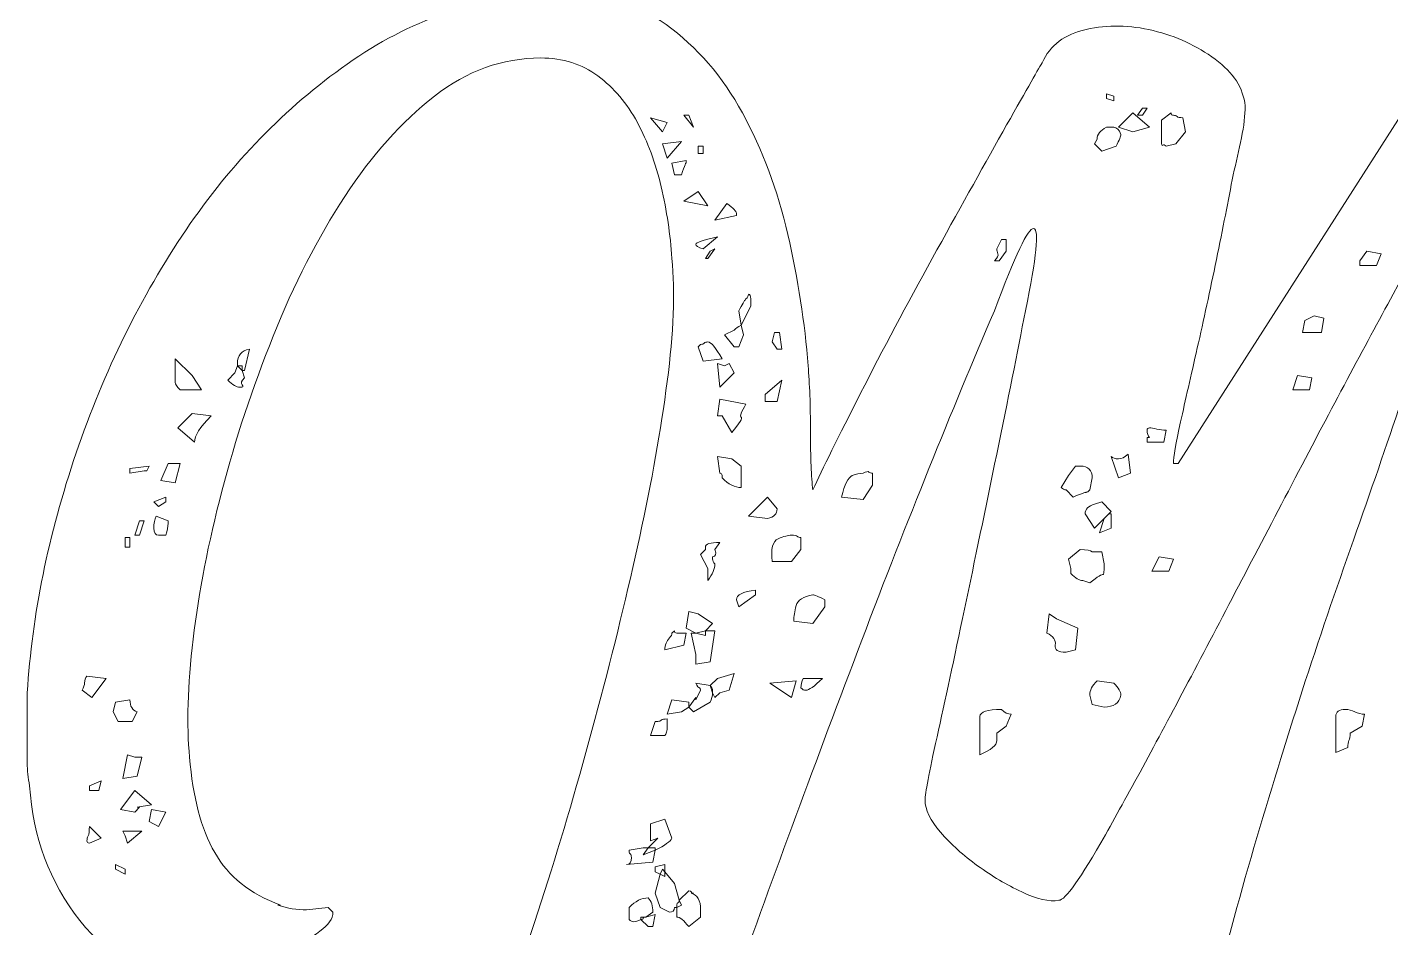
# Model space of a CAD drawing. Header units: inches. Extents: x 149 to 932, y -899 to -180.
# Drawn here: x 148.5 to 361.3, y -728.9 to -588.3 of the extents above; entities that cross this region are included whole.
import ezdxf

# ---------------------------------------------------------------- set-up
doc = ezdxf.new("R2010")
doc.units = ezdxf.units.IN
doc.header["$MEASUREMENT"] = 0
doc.layers.add('Layer 1', color=7, linetype='Continuous')

# ---------------------------------------------------------------- blocks, each defined once
blk = doc.blocks.new('block 5')
at = {"layer": 'Layer 1', "lineweight": 0}
for points in [[(316.92, -598.65), (316.92, -599.4), (318.04, -599.77), (318.04, -599.03), (316.92, -598.65)], [(252.47, -603.87), (251.72, -602.01), (250.98, -602.01), (252.47, -603.87)], [(318.78, -603.87), (321.02, -604.61), (323.63, -603.87), (321.02, -601.63), (318.78, -603.87)], [(323.25, -600.89), (322.51, -600.89), (321.76, -602.01), (322.51, -602.01), (323.25, -600.89)], [(248.37, -603.12), (245.76, -602.38), (247.62, -604.61), (248.37, -603.12)], [(248.37, -608.71), (250.6, -606.11), (247.62, -606.48), (248.37, -608.71)], [(253.21, -607.97), (253.96, -607.97), (253.96, -606.85), (253.21, -606.85), (253.21, -607.97)], [(253.21, -613.93), (250.98, -615.42), (254.7, -616.16), (253.21, -613.93)], [(254.33, -624.36), (254.7, -624.36), (255.82, -622.87), (255.07, -623.24), (254.33, -624.36)], [(356.41, -625.48), (359.02, -625.48), (359.77, -623.62), (357.53, -623.24), (356.41, -624.73), (356.41, -625.48)], [(347.47, -635.91), (350.45, -635.91), (350.82, -633.67), (349.33, -633.3), (347.84, -634.05), (347.47, -635.91)], [(264.76, -637.4), (265.51, -638.52), (266.25, -638.52), (265.88, -635.91), (265.13, -635.91), (264.76, -637.4)], [(181.3, -641.13), (182.05, -641.87), (182.05, -641.13), (181.3, -641.13)], [(257.31, -641.13), (256.19, -640.75), (256.56, -644.48), (258.8, -642.24), (258.05, -640.75), (257.31, -641.13)], [(263.64, -646.72), (265.51, -646.72), (266.25, -643.36), (263.64, -645.6), (263.64, -646.72)], [(345.98, -644.85), (348.59, -644.85), (348.96, -642.99), (346.73, -642.62), (345.98, -644.85)], [(167.15, -657.52), (167.52, -656.77), (164.54, -657.15), (164.54, -657.89), (166.78, -657.52), (167.15, -657.52)], [(172.36, -656.4), (170.5, -656.4), (169.38, -659.01), (171.62, -659.38), (172.36, -656.4)], [(169.01, -663.11), (170.13, -662.36), (170.13, -661.62), (168.27, -662.36), (169.01, -663.11)], [(166.78, -665.34), (166.03, -665.34), (165.28, -667.58), (166.03, -667.58), (166.78, -665.34)], [(164.54, -667.95), (163.79, -667.95), (163.79, -669.44), (164.54, -669.44), (164.54, -667.95)], [(324, -673.17), (326.61, -673.17), (327.35, -671.3), (325.12, -670.93), (324, -673.17)], [(253.21, -679.87), (251.72, -679.5), (251.35, -682.11), (252.84, -682.85), (252.09, -682.85), (252.84, -686.21), (252.84, -687.7), (255.07, -687.33), (255.82, -682.48), (254.33, -682.48), (255.45, -681.36), (253.21, -679.87)], [(254.33, -683.23), (254.33, -682.48), (252.84, -682.85), (254.33, -683.23)], [(264.39, -690.68), (267.74, -692.91), (268.49, -690.3), (264.39, -690.68)], [(165.28, -702.23), (164.17, -701.86), (163.42, -705.58), (165.66, -705.21), (166.4, -702.23), (165.28, -702.23)], [(160.07, -705.95), (158.21, -706.7), (158.21, -707.44), (159.7, -707.44), (160.07, -705.95)], [(166.03, -710.05), (165.66, -710.05), (167.89, -709.68), (165.28, -707.44), (163.05, -710.42), (165.28, -710.8), (166.03, -710.05)], [(169.01, -713.03), (170.13, -710.8), (167.89, -710.42), (167.52, -712.29), (169.01, -713.03)], [(163.79, -714.52), (164.17, -715.64), (166.4, -713.78), (163.42, -713.78), (163.79, -714.52)], [(246.5, -716.76), (246.5, -716.38), (245.39, -716.38), (244.64, -717.5), (246.5, -716.76)], [(162.3, -718.99), (162.3, -719.74), (163.79, -720.48), (163.79, -719.74), (162.3, -718.99)], [(247.25, -720.48), (248, -720.86), (248, -720.11), (247.62, -719.74), (247.25, -720.48)]]:
    blk.add_lwpolyline(points, dxfattribs=at)
for points, knots in [([(383.24, -661.62), (383.24, -661.62), (383.98, -663.11), (383.98, -663.11), (383.98, -663.11), (386.59, -663.48), (386.59, -663.48), (386.59, -663.48), (385.85, -665.34), (385.85, -665.34), (382.61, -674.04), (379.07, -684.34), (375.23, -696.27), (371.37, -708.19), (367.78, -720.73), (364.42, -733.9), (361.07, -747.06), (358.27, -760.22), (356.04, -773.39), (353.8, -786.55), (352.69, -798.48), (352.69, -809.15), (352.69, -815.86), (353.43, -822.19), (354.92, -828.15), (356.41, -834.12), (358.4, -839.33), (360.88, -843.8), (363.36, -848.27), (366.22, -851.81), (369.45, -854.42), (372.68, -857.03), (376.16, -858.33), (379.88, -858.33), (386.84, -858.33), (391.68, -852.87), (394.41, -841.94), (389.44, -841.94), (385.85, -841.25), (383.61, -839.89), (381.37, -838.52), (380.26, -836.85), (380.26, -834.86), (380.26, -832.12), (381.5, -830.76), (383.98, -830.76), (385.47, -830.76), (387.27, -830.89), (389.38, -831.14), (391.49, -831.38), (393.91, -831.51), (396.65, -831.51), (407.08, -831.26), (417.45, -830.33), (427.76, -828.71), (438.06, -827.1), (448.31, -825.55), (458.5, -824.06), (468.68, -822.57), (478.86, -821.26), (489.05, -820.14), (499.23, -819.03), (509.54, -818.59), (519.97, -818.84), (526.43, -819.09), (532.76, -819.9), (538.97, -821.26), (545.18, -822.62), (550.76, -824.68), (555.74, -827.41), (560.7, -830.14), (564.68, -833.49), (567.66, -837.47), (570.64, -841.44), (572.13, -846.16), (572.13, -851.63), (572.13, -854.11), (571.69, -856.71), (570.83, -859.45), (569.95, -862.18), (568.96, -864.72), (567.85, -867.09), (566.73, -869.45), (565.54, -871.43), (564.3, -873.05), (563.06, -874.66), (562.07, -875.47), (561.32, -875.47), (560.58, -875.47), (560.21, -875.1), (560.21, -874.35), (558.22, -867.89), (555.92, -862.49), (553.32, -858.15), (550.71, -853.8), (546.92, -850.32), (541.95, -847.72), (536.98, -845.11), (530.34, -843.18), (522.02, -841.94), (513.69, -840.7), (502.83, -839.83), (489.42, -839.33), (485.44, -839.33), (480.16, -839.45), (473.59, -839.71), (467, -839.95), (460.11, -840.26), (452.91, -840.64), (445.7, -841.01), (438.62, -841.38), (431.67, -841.75), (424.71, -842.13), (418.75, -842.31), (413.79, -842.31), (411.05, -842.31), (408.69, -842.31), (406.71, -842.31), (404.72, -842.31), (402.73, -842.19), (400.75, -841.94), (400.5, -853.36), (397.21, -861.37), (390.87, -865.97), (384.54, -870.56), (377.03, -872.86), (368.33, -872.86), (362.87, -872.86), (357.59, -871.56), (352.5, -868.95), (347.41, -866.34), (342.87, -862.55), (338.9, -857.59), (334.93, -852.62), (331.64, -846.65), (329.03, -839.71), (326.42, -832.75), (324.87, -824.92), (324.37, -816.23), (323.63, -801.09), (324.74, -785.07), (327.72, -768.17), (330.7, -751.28), (334.62, -734.52), (339.46, -717.88), (344.3, -701.24), (349.46, -685.22), (354.92, -669.81), (360.38, -654.42), (364.98, -640.63), (368.71, -628.46), (370.2, -623), (371.5, -618.53), (372.62, -615.05), (373.74, -611.57), (374.17, -609.64), (373.92, -609.27), (373.67, -608.9), (372.62, -610.27), (370.76, -613.37), (368.89, -616.48), (365.85, -622), (361.63, -629.95), (357.16, -638.15), (352.06, -647.71), (346.35, -658.64), (340.64, -669.57), (335.23, -679.87), (330.15, -689.56), (325.05, -699.25), (320.58, -707.51), (316.73, -714.34), (312.88, -721.17), (310.46, -724.58), (309.47, -724.58), (307.98, -724.83), (306.05, -724.39), (303.69, -723.28), (301.33, -722.16), (299.04, -720.8), (296.8, -719.18), (294.57, -717.57), (292.64, -715.83), (291.03, -713.96), (289.41, -712.1), (288.6, -710.42), (288.6, -708.93), (288.6, -707.94), (289.22, -704.65), (290.47, -699.06), (291.71, -693.47), (293.13, -686.83), (294.75, -679.13), (296.37, -671.43), (298.04, -663.36), (299.78, -654.91), (301.52, -646.47), (303.01, -639.02), (304.25, -632.56), (305.99, -624.12), (306.42, -619.83), (305.56, -619.7), (304.68, -619.58), (302.63, -623.87), (299.41, -632.56), (292.7, -648.2), (285.81, -665.34), (278.73, -683.97), (271.65, -702.6), (265.01, -720.61), (258.8, -737.99), (258.8, -737.99), (249.48, -764.07), (249.48, -764.07), (247.49, -769.04), (245.45, -774.76), (243.34, -781.21), (241.22, -787.67), (238.99, -793.69), (236.63, -799.28), (234.27, -804.87), (231.91, -809.65), (229.55, -813.62), (227.19, -817.6), (224.9, -819.71), (222.66, -819.96), (221.41, -819.96), (219.8, -819.52), (217.82, -818.65), (215.83, -817.78), (213.84, -816.42), (211.86, -814.56), (209.86, -812.69), (208.13, -810.52), (206.64, -808.04), (205.15, -805.56), (204.28, -802.82), (204.03, -799.84), (203.53, -795.12), (204.22, -789.84), (206.08, -784.01), (207.94, -778.17), (210.37, -772.03), (213.35, -765.56), (215.83, -760.35), (218.5, -753.89), (221.36, -746.19), (224.21, -738.49), (227, -730.3), (229.74, -721.6), (232.47, -712.91), (235.08, -703.9), (237.56, -694.59), (240.04, -685.28), (242.22, -676.33), (244.08, -667.76), (245.95, -659.19), (247.37, -651.13), (248.37, -643.55), (249.36, -635.97), (249.61, -629.58), (249.11, -624.36), (248.86, -620.63), (248.3, -616.91), (247.44, -613.18), (246.56, -609.46), (245.32, -606.11), (243.71, -603.12), (242.09, -600.14), (240.04, -597.72), (237.56, -595.86), (235.08, -594), (232.1, -593.06), (228.62, -593.06), (222.66, -593.06), (217.13, -595.06), (212.04, -599.03), (206.95, -603), (202.29, -608.22), (198.07, -614.67), (193.84, -621.14), (190.12, -628.4), (186.89, -636.47), (183.66, -644.54), (180.99, -652.62), (178.88, -660.68), (176.77, -668.76), (175.28, -676.46), (174.41, -683.78), (173.54, -691.11), (173.35, -697.26), (173.85, -702.23), (174.35, -708.44), (175.65, -713.4), (177.77, -717.13), (179.87, -720.86), (183.29, -723.59), (188.01, -725.33), (188.01, -725.33), (187.64, -725.33), (187.64, -725.33), (189.13, -725.83), (190.62, -726.07), (192.11, -726.07), (192.11, -726.07), (195.46, -725.7), (195.46, -725.7), (195.46, -725.7), (196.21, -726.45), (196.21, -726.45), (196.21, -727.44), (195.52, -728.43), (194.16, -729.42), (192.79, -730.42), (191.18, -731.41), (189.31, -732.4), (187.45, -733.4), (185.46, -734.21), (183.35, -734.83), (181.24, -735.45), (179.44, -735.76), (177.95, -735.76), (168.51, -736.5), (161.43, -733.84), (156.72, -727.75), (151.99, -721.67), (149.39, -714.65), (148.89, -706.7), (148.64, -705.46), (148.52, -704.28), (148.52, -703.16), (148.52, -702.04), (148.52, -700.87), (148.52, -699.62), (148.52, -699.62), (148.52, -692.17), (148.52, -692.17), (149.26, -680), (151.81, -667.52), (156.16, -654.73), (160.5, -641.94), (166.22, -630.32), (173.29, -619.89), (180.37, -609.46), (188.76, -600.83), (198.44, -594), (208.13, -587.17), (218.56, -583.51), (229.74, -583.01), (237.19, -582.76), (243.34, -584.37), (248.18, -587.85), (253.02, -591.33), (257, -595.92), (260.1, -601.63), (263.21, -607.35), (265.56, -613.68), (267.18, -620.63), (268.79, -627.59), (269.85, -634.42), (270.35, -641.13), (270.59, -643.86), (270.72, -647.27), (270.72, -651.37), (270.72, -655.47), (270.84, -658.51), (271.09, -660.5), (272.58, -657.27), (275.06, -652.25), (278.54, -645.41), (282.02, -638.58), (285.75, -631.57), (289.72, -624.36), (293.69, -617.16), (297.36, -610.57), (300.71, -604.61), (304.07, -598.65), (306.12, -595.06), (306.86, -593.81), (308.1, -591.08), (310.4, -589.34), (313.75, -588.59), (317.11, -587.85), (320.58, -587.91), (324.19, -588.78), (327.78, -589.65), (331.01, -591.14), (333.87, -593.25), (336.72, -595.36), (338.28, -597.79), (338.53, -600.52), (338.53, -602.01), (338.34, -603.68), (337.97, -605.55), (337.6, -607.41), (337.16, -609.34), (336.67, -611.32), (335.92, -615.3), (335.05, -619.7), (334.06, -624.55), (333.06, -629.39), (332.07, -633.99), (331.08, -638.33), (330.08, -642.68), (329.21, -646.53), (328.47, -649.88), (327.72, -653.24), (327.35, -655.41), (327.35, -656.4), (327.35, -656.4), (328.1, -656.4), (328.1, -656.4), (328.1, -656.4), (370.2, -590.46), (370.2, -590.46), (372.68, -586.24), (376.16, -583.69), (380.63, -582.82), (385.1, -581.95), (389.51, -582.14), (393.86, -583.38), (398.2, -584.62), (401.99, -586.67), (405.22, -589.53), (408.44, -592.38), (409.93, -595.3), (409.69, -598.28), (409.69, -600.52), (409.32, -602.51), (408.57, -604.24), (408.57, -604.24), (386.59, -663.48), (386.59, -663.48), (386.59, -663.48), (386.59, -661.25), (386.59, -661.25), (386.59, -661.25), (385.85, -659.75), (385.85, -659.75), (385.85, -659.75), (383.61, -660.5), (383.61, -660.5), (383.61, -660.5), (383.24, -661.62), (383.24, -661.62)], [0, 0, 0, 0, 1, 1, 1, 2, 2, 2, 3, 3, 3, 4, 4, 4, 5, 5, 5, 6, 6, 6, 7, 7, 7, 8, 8, 8, 9, 9, 9, 10, 10, 10, 11, 11, 11, 12, 12, 12, 13, 13, 13, 14, 14, 14, 15, 15, 15, 16, 16, 16, 17, 17, 17, 18, 18, 18, 19, 19, 19, 20, 20, 20, 21, 21, 21, 22, 22, 22, 23, 23, 23, 24, 24, 24, 25, 25, 25, 26, 26, 26, 27, 27, 27, 28, 28, 28, 29, 29, 29, 30, 30, 30, 31, 31, 31, 32, 32, 32, 33, 33, 33, 34, 34, 34, 35, 35, 35, 36, 36, 36, 37, 37, 37, 38, 38, 38, 39, 39, 39, 40, 40, 40, 41, 41, 41, 42, 42, 42, 43, 43, 43, 44, 44, 44, 45, 45, 45, 46, 46, 46, 47, 47, 47, 48, 48, 48, 49, 49, 49, 50, 50, 50, 51, 51, 51, 52, 52, 52, 53, 53, 53, 54, 54, 54, 55, 55, 55, 56, 56, 56, 57, 57, 57, 58, 58, 58, 59, 59, 59, 60, 60, 60, 61, 61, 61, 62, 62, 62, 63, 63, 63, 64, 64, 64, 65, 65, 65, 66, 66, 66, 67, 67, 67, 68, 68, 68, 69, 69, 69, 70, 70, 70, 71, 71, 71, 72, 72, 72, 73, 73, 73, 74, 74, 74, 75, 75, 75, 76, 76, 76, 77, 77, 77, 78, 78, 78, 79, 79, 79, 80, 80, 80, 81, 81, 81, 82, 82, 82, 83, 83, 83, 84, 84, 84, 85, 85, 85, 86, 86, 86, 87, 87, 87, 88, 88, 88, 89, 89, 89, 90, 90, 90, 91, 91, 91, 92, 92, 92, 93, 93, 93, 94, 94, 94, 95, 95, 95, 96, 96, 96, 97, 97, 97, 98, 98, 98, 99, 99, 99, 100, 100, 100, 101, 101, 101, 102, 102, 102, 103, 103, 103, 104, 104, 104, 105, 105, 105, 106, 106, 106, 107, 107, 107, 108, 108, 108, 109, 109, 109, 110, 110, 110, 111, 111, 111, 112, 112, 112, 113, 113, 113, 114, 114, 114, 115, 115, 115, 116, 116, 116, 117, 117, 117, 118, 118, 118, 119, 119, 119, 120, 120, 120, 121, 121, 121, 122, 122, 122, 123, 123, 123, 124, 124, 124, 125, 125, 125, 126, 126, 126, 127, 127, 127, 128, 128, 128, 129, 129, 129, 130, 130, 130, 131, 131, 131, 132, 132, 132, 133, 133, 133, 134, 134, 134, 135, 135, 135, 136, 136, 136, 137, 137, 137, 138, 138, 138, 139, 139, 139, 140, 140, 140, 141, 141, 141, 142, 142, 142, 143, 143, 143, 144, 144, 144, 145, 145, 145, 146, 146, 146, 147, 147, 147, 148, 148, 148, 148]), ([(327.72, -606.48), (327.72, -606.48), (329.21, -604.61), (329.21, -604.61), (329.21, -604.61), (328.84, -602.38), (328.84, -602.38), (328.34, -602.38), (328.03, -602.32), (327.91, -602.19), (327.78, -602.07), (327.6, -602.01), (327.35, -602.01), (327.1, -602.01), (326.98, -601.88), (326.98, -601.63), (326.98, -601.63), (325.49, -602.75), (325.49, -602.75), (325.49, -602.75), (325.49, -604.61), (325.49, -604.61), (325.49, -604.61), (325.49, -606.11), (325.49, -606.11), (325.49, -606.61), (325.55, -606.79), (325.68, -606.66), (325.8, -606.54), (325.98, -606.61), (326.23, -606.85), (326.23, -606.85), (327.72, -606.48), (327.72, -606.48)], [0, 0, 0, 0, 1, 1, 1, 2, 2, 2, 3, 3, 3, 4, 4, 4, 5, 5, 5, 6, 6, 6, 7, 7, 7, 8, 8, 8, 9, 9, 9, 10, 10, 10, 11, 11, 11, 11]), ([(315.06, -606.48), (315.06, -606.48), (316.18, -607.6), (316.18, -607.6), (316.18, -607.6), (318.41, -606.85), (318.41, -606.85), (318.9, -605.86), (319.15, -605.24), (319.15, -604.99), (318.9, -604.24), (318.53, -603.87), (318.04, -603.87), (317.54, -603.87), (317.16, -603.87), (316.92, -603.87), (315.92, -604.37), (315.43, -604.99), (315.43, -605.73), (315.43, -605.73), (315.06, -606.48), (315.06, -606.48)], [0, 0, 0, 0, 1, 1, 1, 2, 2, 2, 3, 3, 3, 4, 4, 4, 5, 5, 5, 6, 6, 6, 7, 7, 7, 7]), ([(249.48, -611.32), (249.48, -611.32), (250.6, -611.32), (250.6, -611.32), (251.1, -609.83), (251.35, -609.21), (251.35, -609.46), (251.35, -609.46), (251.35, -609.08), (251.35, -609.08), (251.35, -609.08), (249.11, -609.46), (249.11, -609.46), (249.11, -609.46), (249.48, -611.32), (249.48, -611.32)], [0, 0, 0, 0, 1, 1, 1, 2, 2, 2, 3, 3, 3, 4, 4, 4, 5, 5, 5, 5]), ([(259.17, -617.65), (259.17, -617.65), (259.17, -617.28), (259.17, -617.28), (259.17, -617.04), (258.67, -616.54), (257.68, -615.79), (257.68, -615.79), (255.82, -618.4), (255.82, -618.4), (255.82, -618.4), (259.17, -617.65), (259.17, -617.65)], [0, 0, 0, 0, 1, 1, 1, 2, 2, 2, 3, 3, 3, 4, 4, 4, 4]), ([(256.19, -621.01), (253.96, -621.51), (252.84, -621.88), (252.84, -622.13), (252.84, -622.37), (253.21, -622.63), (253.96, -622.87), (253.96, -622.87), (256.19, -621.01), (256.19, -621.01)], [0, 0, 0, 0, 1, 1, 1, 2, 2, 2, 3, 3, 3, 3]), ([(301.27, -623.24), (301.27, -623.24), (301.27, -621.38), (301.27, -621.38), (301.27, -621.38), (300.53, -621.38), (300.53, -621.38), (300.53, -621.38), (299.78, -622.87), (299.78, -622.87), (299.78, -623.12), (299.84, -623.37), (299.97, -623.62), (300.09, -623.87), (299.9, -624.24), (299.41, -624.73), (299.41, -624.73), (300.15, -624.73), (300.15, -624.73), (300.15, -624.73), (301.27, -623.24), (301.27, -623.24)], [0, 0, 0, 0, 1, 1, 1, 2, 2, 2, 3, 3, 3, 4, 4, 4, 5, 5, 5, 6, 6, 6, 7, 7, 7, 7]), ([(259.92, -634.79), (259.92, -634.79), (261.41, -631.81), (261.41, -631.81), (261.41, -631.81), (261.41, -630.69), (261.41, -630.69), (261.41, -630.2), (261.28, -629.95), (261.03, -629.95), (261.03, -630.2), (260.91, -630.45), (260.66, -630.69), (260.41, -630.94), (260.04, -631.57), (259.54, -632.56), (259.54, -632.56), (259.92, -634.79), (259.92, -634.79), (259.42, -635.04), (259.04, -635.29), (258.8, -635.54), (258.8, -635.54), (257.31, -636.28), (257.31, -636.28), (257.31, -636.28), (258.8, -638.15), (258.8, -638.15), (258.8, -638.15), (259.54, -638.15), (259.54, -638.15), (259.54, -638.15), (260.29, -636.28), (260.29, -636.28), (260.29, -636.28), (259.92, -634.79), (259.92, -634.79)], [0, 0, 0, 0, 1, 1, 1, 2, 2, 2, 3, 3, 3, 4, 4, 4, 5, 5, 5, 6, 6, 6, 7, 7, 7, 8, 8, 8, 9, 9, 9, 10, 10, 10, 11, 11, 11, 12, 12, 12, 12]), ([(253.21, -638.15), (253.21, -638.15), (253.96, -640.38), (253.96, -640.38), (253.96, -640.38), (256.94, -640.01), (256.94, -640.01), (255.94, -638.27), (255.2, -637.4), (254.7, -637.4), (254.45, -637.4), (254.26, -637.46), (254.14, -637.59), (254.01, -637.71), (253.83, -637.77), (253.58, -637.77), (253.58, -637.77), (253.21, -638.15), (253.21, -638.15)], [0, 0, 0, 0, 1, 1, 1, 2, 2, 2, 3, 3, 3, 4, 4, 4, 5, 5, 5, 6, 6, 6, 6]), ([(174.23, -642.62), (174.23, -642.62), (171.62, -640.01), (171.62, -640.01), (171.62, -640.01), (171.62, -642.99), (171.62, -642.99), (171.62, -642.99), (171.62, -643.73), (171.62, -643.73), (171.62, -643.98), (171.86, -644.36), (172.36, -644.85), (172.36, -644.85), (175.72, -644.85), (175.72, -644.85), (175.72, -644.85), (174.23, -642.62), (174.23, -642.62)], [0, 0, 0, 0, 1, 1, 1, 2, 2, 2, 3, 3, 3, 4, 4, 4, 5, 5, 5, 6, 6, 6, 6]), ([(183.17, -638.52), (181.92, -638.77), (181.3, -639.51), (181.3, -640.75), (181.3, -640.75), (181.3, -641.13), (181.3, -641.13), (181.3, -641.13), (180.93, -642.24), (180.93, -642.24), (180.93, -642.24), (179.81, -643.36), (179.81, -643.36), (180.56, -644.11), (181.18, -644.48), (181.68, -644.48), (182.17, -644.48), (182.29, -644.36), (182.05, -644.11), (181.8, -643.86), (181.92, -643.49), (182.42, -642.99), (182.42, -642.99), (182.05, -641.87), (182.05, -641.87), (182.05, -641.87), (182.42, -641.87), (182.42, -641.87), (182.42, -641.87), (183.17, -638.52), (183.17, -638.52)], [0, 0, 0, 0, 1, 1, 1, 2, 2, 2, 3, 3, 3, 4, 4, 4, 5, 5, 5, 6, 6, 6, 7, 7, 7, 8, 8, 8, 9, 9, 9, 10, 10, 10, 10]), ([(256.94, -648.95), (256.94, -648.95), (258.43, -651.56), (258.43, -651.56), (259.67, -650.07), (260.16, -649.26), (259.92, -649.14), (259.67, -649.01), (259.92, -648.33), (260.66, -647.09), (260.66, -647.09), (256.56, -646.34), (256.56, -646.34), (256.56, -646.34), (256.19, -648.95), (256.19, -648.95), (256.19, -648.95), (256.94, -648.95), (256.94, -648.95)], [0, 0, 0, 0, 1, 1, 1, 2, 2, 2, 3, 3, 3, 4, 4, 4, 5, 5, 5, 6, 6, 6, 6]), ([(171.99, -650.81), (171.99, -650.81), (174.6, -653.05), (174.6, -653.05), (174.6, -652.06), (175.47, -650.69), (177.21, -648.95), (177.21, -648.95), (174.23, -648.58), (174.23, -648.58), (174.23, -648.58), (171.99, -650.81), (171.99, -650.81)], [0, 0, 0, 0, 1, 1, 1, 2, 2, 2, 3, 3, 3, 4, 4, 4, 4]), ([(323.25, -652.3), (323.25, -652.3), (323.25, -653.05), (323.25, -653.05), (323.25, -653.05), (325.86, -653.05), (325.86, -653.05), (325.86, -653.05), (326.23, -651.18), (326.23, -651.18), (325.73, -651.18), (325.24, -651.13), (324.74, -651), (324.24, -650.88), (323.87, -650.81), (323.63, -650.81), (323.38, -650.81), (323.25, -650.94), (323.25, -651.18), (323.25, -651.69), (323.38, -652.06), (323.63, -652.3), (323.63, -652.3), (323.25, -652.3), (323.25, -652.3)], [0, 0, 0, 0, 1, 1, 1, 2, 2, 2, 3, 3, 3, 4, 4, 4, 5, 5, 5, 6, 6, 6, 7, 7, 7, 8, 8, 8, 8]), ([(320.65, -657.89), (320.65, -657.89), (320.27, -654.91), (320.27, -654.91), (319.77, -655.41), (319.28, -655.66), (318.78, -655.66), (318.28, -655.66), (317.91, -655.53), (317.66, -655.28), (317.66, -655.28), (318.78, -658.64), (318.78, -658.64), (318.78, -658.64), (320.65, -657.89), (320.65, -657.89)], [0, 0, 0, 0, 1, 1, 1, 2, 2, 2, 3, 3, 3, 4, 4, 4, 5, 5, 5, 5]), ([(259.92, -656.77), (259.92, -656.77), (258.43, -655.66), (258.43, -655.66), (258.43, -655.66), (256.19, -655.28), (256.19, -655.28), (256.19, -655.28), (256.56, -657.89), (256.56, -657.89), (256.81, -657.89), (256.94, -658.02), (256.94, -658.26), (256.94, -658.26), (256.94, -658.64), (256.94, -658.64), (257.93, -659.63), (258.92, -660.13), (259.92, -660.13), (259.92, -660.13), (259.92, -656.77), (259.92, -656.77)], [0, 0, 0, 0, 1, 1, 1, 2, 2, 2, 3, 3, 3, 4, 4, 4, 5, 5, 5, 6, 6, 6, 7, 7, 7, 7]), ([(312.08, -656.77), (312.08, -656.77), (310.96, -658.26), (310.96, -658.26), (310.96, -658.26), (309.84, -660.13), (309.84, -660.13), (310.09, -660.38), (310.34, -660.5), (310.59, -660.5), (310.59, -660.5), (311.7, -661.62), (311.7, -661.62), (312.94, -661.12), (313.63, -660.87), (313.75, -660.87), (313.88, -660.87), (314.06, -660.75), (314.31, -660.5), (314.31, -660.5), (314.68, -658.64), (314.68, -658.64), (314.68, -657.4), (314.06, -656.77), (312.82, -656.77), (312.82, -656.77), (312.08, -656.77), (312.08, -656.77)], [0, 0, 0, 0, 1, 1, 1, 2, 2, 2, 3, 3, 3, 4, 4, 4, 5, 5, 5, 6, 6, 6, 7, 7, 7, 8, 8, 8, 9, 9, 9, 9]), ([(280.41, -657.89), (280.16, -657.89), (279.97, -657.83), (279.85, -657.71), (279.72, -657.58), (279.41, -657.65), (278.92, -657.89), (278.42, -657.89), (277.86, -658.02), (277.24, -658.26), (276.62, -658.51), (276.06, -659.63), (275.57, -661.62), (275.57, -661.62), (278.92, -661.99), (278.92, -661.99), (278.92, -661.99), (280.41, -659.75), (280.41, -659.75), (280.41, -659.75), (280.41, -657.89), (280.41, -657.89)], [0, 0, 0, 0, 1, 1, 1, 2, 2, 2, 3, 3, 3, 4, 4, 4, 5, 5, 5, 6, 6, 6, 7, 7, 7, 7]), ([(264.02, -664.97), (265.01, -664.73), (265.51, -664.23), (265.51, -663.48), (265.51, -663.48), (264.02, -661.62), (264.02, -661.62), (264.02, -661.62), (261.03, -664.6), (261.03, -664.6), (261.03, -664.6), (264.02, -664.97), (264.02, -664.97)], [0, 0, 0, 0, 1, 1, 1, 2, 2, 2, 3, 3, 3, 4, 4, 4, 4]), ([(317.66, -664.23), (317.66, -664.23), (317.29, -664.23), (317.29, -664.23), (317.29, -664.23), (317.66, -663.85), (317.66, -663.85), (317.66, -663.85), (316.18, -662.36), (316.18, -662.36), (316.18, -662.36), (315.06, -662.74), (315.06, -662.74), (314.06, -662.98), (313.57, -663.48), (313.57, -664.23), (313.57, -664.23), (315.06, -666.46), (315.06, -666.46), (315.06, -666.46), (316.55, -664.97), (316.55, -664.97), (316.55, -664.97), (315.8, -667.21), (315.8, -667.21), (315.8, -667.21), (317.66, -666.46), (317.66, -666.46), (317.66, -666.46), (317.66, -664.23), (317.66, -664.23)], [0, 0, 0, 0, 1, 1, 1, 2, 2, 2, 3, 3, 3, 4, 4, 4, 5, 5, 5, 6, 6, 6, 7, 7, 7, 8, 8, 8, 9, 9, 9, 10, 10, 10, 10]), ([(170.13, -667.58), (170.37, -666.83), (170.5, -666.22), (170.5, -665.72), (170.5, -665.72), (170.5, -665.34), (170.5, -665.34), (170.5, -665.34), (168.64, -664.6), (168.64, -664.6), (168.39, -665.1), (168.27, -665.72), (168.27, -666.46), (168.27, -667.21), (168.51, -667.58), (169.01, -667.58), (169.01, -667.58), (170.13, -667.58), (170.13, -667.58)], [0, 0, 0, 0, 1, 1, 1, 2, 2, 2, 3, 3, 3, 4, 4, 4, 5, 5, 5, 6, 6, 6, 6]), ([(317.29, -664.23), (317.29, -664.23), (316.55, -664.97), (316.55, -664.97), (316.55, -664.97), (317.29, -664.23), (317.29, -664.23)], [0, 0, 0, 0, 1, 1, 1, 2, 2, 2, 2]), ([(269.23, -667.95), (268.98, -667.95), (268.79, -667.89), (268.67, -667.76), (268.54, -667.64), (268.24, -667.58), (267.74, -667.58), (267.24, -667.58), (266.56, -667.76), (265.69, -668.14), (264.82, -668.51), (264.51, -669.69), (264.76, -671.68), (264.76, -671.68), (267.74, -671.68), (267.74, -671.68), (267.74, -671.68), (269.23, -669.81), (269.23, -669.81), (269.23, -669.81), (269.23, -667.95), (269.23, -667.95)], [0, 0, 0, 0, 1, 1, 1, 2, 2, 2, 3, 3, 3, 4, 4, 4, 5, 5, 5, 6, 6, 6, 7, 7, 7, 7]), ([(256.56, -668.69), (255.07, -668.69), (254.33, -668.95), (254.33, -669.44), (254.33, -669.44), (254.33, -669.81), (254.33, -669.81), (254.33, -669.81), (253.58, -670.56), (253.58, -670.56), (253.58, -670.56), (254.7, -672.79), (254.7, -672.79), (254.7, -672.79), (254.7, -674.66), (254.7, -674.66), (255.45, -673.67), (255.82, -672.79), (255.82, -672.05), (255.57, -671.8), (255.45, -671.55), (255.45, -671.3), (255.45, -671.3), (255.45, -670.93), (255.45, -670.93), (255.94, -670.93), (256.06, -670.56), (255.82, -669.81), (255.82, -669.81), (256.56, -668.69), (256.56, -668.69)], [0, 0, 0, 0, 1, 1, 1, 2, 2, 2, 3, 3, 3, 4, 4, 4, 5, 5, 5, 6, 6, 6, 7, 7, 7, 8, 8, 8, 9, 9, 9, 10, 10, 10, 10]), ([(311.33, -673.54), (312.08, -674.28), (312.69, -674.66), (313.19, -674.66), (313.19, -674.66), (314.31, -675.03), (314.31, -675.03), (315.55, -674.04), (316.23, -673.6), (316.36, -673.73), (316.48, -673.85), (316.55, -673.29), (316.55, -672.05), (316.55, -672.05), (316.18, -670.19), (316.18, -670.19), (316.18, -670.19), (314.68, -670.19), (314.68, -670.19), (314.43, -669.94), (313.81, -669.81), (312.82, -669.81), (312.82, -669.81), (310.96, -671.3), (310.96, -671.3), (310.96, -671.3), (311.33, -672.79), (311.33, -672.79), (311.33, -672.79), (311.33, -673.54), (311.33, -673.54)], [0, 0, 0, 0, 1, 1, 1, 2, 2, 2, 3, 3, 3, 4, 4, 4, 5, 5, 5, 6, 6, 6, 7, 7, 7, 8, 8, 8, 9, 9, 9, 10, 10, 10, 10]), ([(259.54, -678.76), (259.54, -678.76), (262.15, -676.89), (262.15, -676.89), (262.15, -676.89), (262.15, -676.15), (262.15, -676.15), (260.16, -676.4), (259.17, -676.89), (259.17, -677.64), (259.17, -677.64), (259.54, -678.76), (259.54, -678.76)], [0, 0, 0, 0, 1, 1, 1, 2, 2, 2, 3, 3, 3, 4, 4, 4, 4]), ([(272.96, -677.64), (271.96, -677.14), (271.34, -676.89), (271.09, -676.89), (269.6, -677.14), (268.73, -677.7), (268.49, -678.57), (268.24, -679.44), (268.11, -680.25), (268.11, -680.99), (268.11, -680.99), (271.09, -681.36), (271.09, -681.36), (271.09, -681.36), (272.96, -678.76), (272.96, -678.76), (272.96, -678.76), (272.96, -677.64), (272.96, -677.64)], [0, 0, 0, 0, 1, 1, 1, 2, 2, 2, 3, 3, 3, 4, 4, 4, 5, 5, 5, 6, 6, 6, 6]), ([(312.45, -682.11), (312.45, -682.11), (309.1, -680.62), (309.1, -680.62), (309.1, -680.62), (307.98, -679.87), (307.98, -679.87), (307.98, -679.87), (307.61, -682.85), (307.61, -682.85), (308.59, -683.35), (309.03, -683.97), (308.91, -684.72), (308.78, -685.46), (309.34, -685.84), (310.59, -685.84), (310.59, -685.84), (312.08, -685.46), (312.08, -685.46), (312.08, -685.46), (312.45, -682.11), (312.45, -682.11)], [0, 0, 0, 0, 1, 1, 1, 2, 2, 2, 3, 3, 3, 4, 4, 4, 5, 5, 5, 6, 6, 6, 7, 7, 7, 7]), ([(250.98, -684.72), (250.98, -684.72), (251.35, -682.85), (251.35, -682.85), (251.35, -682.85), (249.86, -682.85), (249.86, -682.85), (249.61, -682.85), (249.48, -682.73), (249.48, -682.48), (249.48, -682.48), (249.11, -682.85), (249.11, -682.85), (249.11, -683.1), (248.98, -683.35), (248.74, -683.6), (248.24, -684.1), (248, -684.72), (248, -685.46), (248, -685.46), (250.98, -684.72), (250.98, -684.72)], [0, 0, 0, 0, 1, 1, 1, 2, 2, 2, 3, 3, 3, 4, 4, 4, 5, 5, 5, 6, 6, 6, 7, 7, 7, 7]), ([(248.37, -695.52), (248.37, -695.52), (250.6, -695.15), (250.6, -695.15), (250.6, -695.15), (251.72, -694.4), (251.72, -694.4), (251.72, -694.4), (252.47, -695.15), (252.47, -695.15), (252.47, -695.15), (255.07, -693.66), (255.07, -693.66), (255.32, -693.16), (255.45, -692.67), (255.45, -692.17), (255.45, -692.17), (255.82, -692.91), (255.82, -692.91), (255.82, -692.91), (256.56, -692.17), (256.56, -692.17), (256.56, -692.17), (258.05, -691.79), (258.05, -691.79), (258.05, -691.79), (258.8, -689.19), (258.8, -689.19), (258.8, -689.19), (256.19, -689.93), (256.19, -689.93), (256.19, -689.93), (255.07, -691.05), (255.07, -691.05), (255.07, -691.05), (252.84, -690.68), (252.84, -690.68), (253.08, -691.18), (253.27, -691.42), (253.4, -691.42), (253.52, -691.42), (253.58, -691.55), (253.58, -691.79), (253.58, -691.79), (252.84, -693.29), (252.84, -693.29), (252.84, -693.29), (252.84, -692.91), (252.84, -692.91), (252.84, -692.91), (251.72, -694.4), (251.72, -694.4), (251.72, -694.4), (251.72, -693.66), (251.72, -693.66), (251.72, -693.66), (249.11, -693.29), (249.11, -693.29), (249.11, -693.29), (248.37, -695.52), (248.37, -695.52)], [0, 0, 0, 0, 1, 1, 1, 2, 2, 2, 3, 3, 3, 4, 4, 4, 5, 5, 5, 6, 6, 6, 7, 7, 7, 8, 8, 8, 9, 9, 9, 10, 10, 10, 11, 11, 11, 12, 12, 12, 13, 13, 13, 14, 14, 14, 15, 15, 15, 16, 16, 16, 17, 17, 17, 18, 18, 18, 19, 19, 19, 20, 20, 20, 20]), ([(157.83, -689.56), (157.58, -689.81), (157.46, -690.18), (157.46, -690.68), (157.46, -690.93), (157.33, -691.3), (157.09, -691.79), (157.09, -691.79), (158.58, -692.91), (158.58, -692.91), (158.58, -692.91), (160.81, -689.93), (160.81, -689.93), (160.81, -689.93), (157.83, -689.56), (157.83, -689.56)], [0, 0, 0, 0, 1, 1, 1, 2, 2, 2, 3, 3, 3, 4, 4, 4, 5, 5, 5, 5]), ([(255.07, -691.05), (255.07, -691.05), (255.45, -692.17), (255.45, -692.17), (255.45, -692.17), (255.45, -691.79), (255.45, -691.79), (255.45, -691.55), (255.32, -691.3), (255.07, -691.05)], [0, 0, 0, 0, 1, 1, 1, 2, 2, 2, 3, 3, 3, 3]), ([(269.6, -689.93), (269.35, -690.43), (269.23, -690.93), (269.23, -691.42), (269.48, -691.67), (269.73, -691.79), (269.98, -691.79), (270.47, -691.79), (271.34, -691.18), (272.58, -689.93), (272.58, -689.93), (269.6, -689.93), (269.6, -689.93)], [0, 0, 0, 0, 1, 1, 1, 2, 2, 2, 3, 3, 3, 4, 4, 4, 4]), ([(316.55, -694.4), (318.04, -694.4), (318.9, -693.79), (319.15, -692.54), (319.15, -692.05), (318.78, -691.42), (318.04, -690.68), (318.04, -690.68), (315.43, -690.3), (315.43, -690.3), (314.68, -691.05), (314.31, -691.79), (314.31, -692.54), (314.31, -692.54), (314.68, -694.03), (314.68, -694.03), (314.68, -694.03), (316.55, -694.4), (316.55, -694.4)], [0, 0, 0, 0, 1, 1, 1, 2, 2, 2, 3, 3, 3, 4, 4, 4, 5, 5, 5, 6, 6, 6, 6]), ([(162.68, -696.64), (162.68, -696.64), (164.91, -696.64), (164.91, -696.64), (164.91, -696.64), (165.66, -695.15), (165.66, -695.15), (164.91, -694.9), (164.54, -694.28), (164.54, -693.29), (164.54, -693.29), (162.3, -693.66), (162.3, -693.66), (162.3, -693.66), (161.93, -695.15), (161.93, -695.15), (161.93, -695.15), (162.68, -696.64), (162.68, -696.64)], [0, 0, 0, 0, 1, 1, 1, 2, 2, 2, 3, 3, 3, 4, 4, 4, 5, 5, 5, 6, 6, 6, 6]), ([(302.02, -695.52), (301.52, -695.52), (301.02, -695.28), (300.53, -694.78), (298.29, -694.78), (297.17, -695.15), (297.17, -695.89), (297.17, -695.89), (297.17, -701.86), (297.17, -701.86), (298.91, -701.11), (299.78, -700.36), (299.78, -699.62), (299.78, -699.62), (299.78, -698.5), (299.78, -698.5), (299.78, -698.5), (301.27, -697.38), (301.27, -697.38), (301.27, -697.38), (302.02, -695.52), (302.02, -695.52)], [0, 0, 0, 0, 1, 1, 1, 2, 2, 2, 3, 3, 3, 4, 4, 4, 5, 5, 5, 6, 6, 6, 7, 7, 7, 7]), ([(357.16, -695.52), (356.66, -695.52), (356.16, -695.4), (355.67, -695.15), (355.17, -694.9), (354.67, -694.78), (354.18, -694.78), (353.18, -694.78), (352.69, -695.15), (352.69, -695.89), (352.69, -695.89), (352.69, -701.48), (352.69, -701.48), (352.69, -701.48), (354.55, -700.74), (354.55, -700.74), (354.55, -700.24), (354.61, -699.87), (354.74, -699.62), (354.86, -699.37), (354.92, -699), (354.92, -698.5), (354.92, -698.5), (356.79, -697.38), (356.79, -697.38), (356.79, -697.38), (357.16, -695.52), (357.16, -695.52)], [0, 0, 0, 0, 1, 1, 1, 2, 2, 2, 3, 3, 3, 4, 4, 4, 5, 5, 5, 6, 6, 6, 7, 7, 7, 8, 8, 8, 9, 9, 9, 9]), ([(248.37, -696.27), (247.87, -696.27), (247.56, -696.33), (247.44, -696.45), (247.31, -696.58), (247.12, -696.64), (246.88, -696.64), (246.88, -696.64), (246.5, -696.64), (246.5, -696.64), (246.5, -696.64), (245.76, -698.87), (245.76, -698.87), (245.76, -698.87), (248, -698.87), (248, -698.87), (248.24, -698.63), (248.37, -698.13), (248.37, -697.38), (248.37, -697.38), (248.37, -696.27), (248.37, -696.27)], [0, 0, 0, 0, 1, 1, 1, 2, 2, 2, 3, 3, 3, 4, 4, 4, 5, 5, 5, 6, 6, 6, 7, 7, 7, 7]), ([(244.64, -716.38), (244.64, -716.38), (242.41, -716.76), (242.41, -716.76), (242.41, -717.01), (242.46, -717.19), (242.59, -717.31), (242.71, -717.44), (242.78, -717.63), (242.78, -717.88), (242.78, -718.62), (242.53, -718.99), (242.03, -718.99), (242.03, -718.99), (246.13, -718.62), (246.13, -718.62), (246.13, -718.62), (246.5, -716.76), (246.5, -716.76), (248, -716.01), (248.86, -715.39), (249.11, -714.89), (249.11, -714.89), (248, -711.91), (248, -711.91), (248, -711.91), (245.76, -712.66), (245.76, -712.66), (245.76, -712.66), (245.76, -715.27), (245.76, -715.27), (245.76, -715.27), (246.88, -714.89), (246.88, -714.89), (246.88, -714.89), (245.39, -716.38), (245.39, -716.38), (245.39, -716.38), (244.64, -716.38), (244.64, -716.38)], [0, 0, 0, 0, 1, 1, 1, 2, 2, 2, 3, 3, 3, 4, 4, 4, 5, 5, 5, 6, 6, 6, 7, 7, 7, 8, 8, 8, 9, 9, 9, 10, 10, 10, 11, 11, 11, 12, 12, 12, 13, 13, 13, 13]), ([(160.07, -714.89), (160.07, -714.89), (158.21, -713.03), (158.21, -713.03), (158.21, -713.78), (158.14, -714.28), (158.02, -714.52), (157.89, -714.77), (157.83, -715.02), (157.83, -715.27), (157.83, -715.52), (157.96, -715.64), (158.21, -715.64), (158.21, -715.64), (160.07, -714.89), (160.07, -714.89)], [0, 0, 0, 0, 1, 1, 1, 2, 2, 2, 3, 3, 3, 4, 4, 4, 5, 5, 5, 5]), ([(248, -718.99), (248, -718.99), (246.5, -719.37), (246.5, -719.37), (246.5, -719.37), (246.5, -720.11), (246.5, -720.11), (246.5, -720.11), (247.25, -720.48), (247.25, -720.48), (247.25, -720.48), (246.5, -723.46), (246.5, -723.46), (246.5, -723.46), (247.25, -725.7), (247.25, -725.7), (247.25, -725.7), (248.74, -726.45), (248.74, -726.45), (249.23, -726.45), (249.48, -726.2), (249.48, -725.7), (249.48, -725.7), (249.86, -725.7), (249.86, -725.7), (249.86, -725.7), (249.86, -727.19), (249.86, -727.19), (250.35, -727.19), (250.98, -727.69), (251.72, -728.68), (251.72, -728.68), (253.58, -727.19), (253.58, -727.19), (253.58, -727.19), (253.58, -726.07), (253.58, -726.07), (253.58, -724.58), (253.08, -723.71), (252.09, -723.46), (252.09, -723.46), (252.47, -723.46), (252.47, -723.46), (252.22, -723.46), (252.09, -723.4), (252.09, -723.28), (252.09, -723.16), (251.96, -723.09), (251.72, -723.09), (251.72, -723.09), (250.23, -724.58), (250.23, -724.58), (250.23, -724.58), (249.48, -721.97), (249.48, -721.97), (249.48, -721.97), (248, -720.11), (248, -720.11), (248, -720.11), (248, -718.99), (248, -718.99)], [0, 0, 0, 0, 1, 1, 1, 2, 2, 2, 3, 3, 3, 4, 4, 4, 5, 5, 5, 6, 6, 6, 7, 7, 7, 8, 8, 8, 9, 9, 9, 10, 10, 10, 11, 11, 11, 12, 12, 12, 13, 13, 13, 14, 14, 14, 15, 15, 15, 16, 16, 16, 17, 17, 17, 18, 18, 18, 19, 19, 19, 20, 20, 20, 20]), ([(246.5, -726.82), (246.5, -726.82), (245.01, -727.19), (245.01, -727.19), (245.01, -727.19), (246.13, -726.45), (246.13, -726.45), (246.13, -725.46), (245.88, -724.71), (245.39, -724.21), (244.39, -724.21), (243.4, -724.71), (242.41, -725.7), (242.41, -725.7), (242.41, -727.56), (242.41, -727.56), (242.65, -727.81), (242.9, -727.93), (243.15, -727.93), (243.4, -727.93), (243.77, -727.81), (244.27, -727.56), (244.27, -727.56), (245.39, -728.68), (245.39, -728.68), (245.39, -728.68), (246.13, -728.68), (246.13, -728.68), (246.13, -728.68), (246.5, -726.82), (246.5, -726.82)], [0, 0, 0, 0, 1, 1, 1, 2, 2, 2, 3, 3, 3, 4, 4, 4, 5, 5, 5, 6, 6, 6, 7, 7, 7, 8, 8, 8, 9, 9, 9, 10, 10, 10, 10]), ([(249.86, -725.7), (249.86, -725.7), (250.6, -725.33), (250.6, -725.33), (250.6, -725.33), (250.23, -724.58), (250.23, -724.58), (250.23, -724.83), (250.17, -724.95), (250.04, -724.95), (249.92, -724.95), (249.86, -725.08), (249.86, -725.33), (249.86, -725.33), (249.86, -725.7), (249.86, -725.7)], [0, 0, 0, 0, 1, 1, 1, 2, 2, 2, 3, 3, 3, 4, 4, 4, 5, 5, 5, 5]), ([(245.01, -727.19), (245.01, -727.19), (244.27, -727.19), (244.27, -727.19), (244.27, -727.19), (244.27, -727.56), (244.27, -727.56), (244.51, -727.56), (244.64, -727.5), (244.64, -727.38), (244.64, -727.25), (244.76, -727.19), (245.01, -727.19)], [0, 0, 0, 0, 1, 1, 1, 2, 2, 2, 3, 3, 3, 4, 4, 4, 4])]:
    blk.add_open_spline(points, degree=3, knots=knots, dxfattribs=at)
blk = doc.blocks.new('block 2')
at = {"layer": 'Layer 1'}
blk.add_blockref('block 5', (0, 0), dxfattribs=at)

msp = doc.modelspace()

# ---------------------------------------------------------------- block references
at = {"layer": 'Layer 1'}
msp.add_blockref('block 2', (0, 0), dxfattribs=at)

doc.saveas('drawing.dxf')
